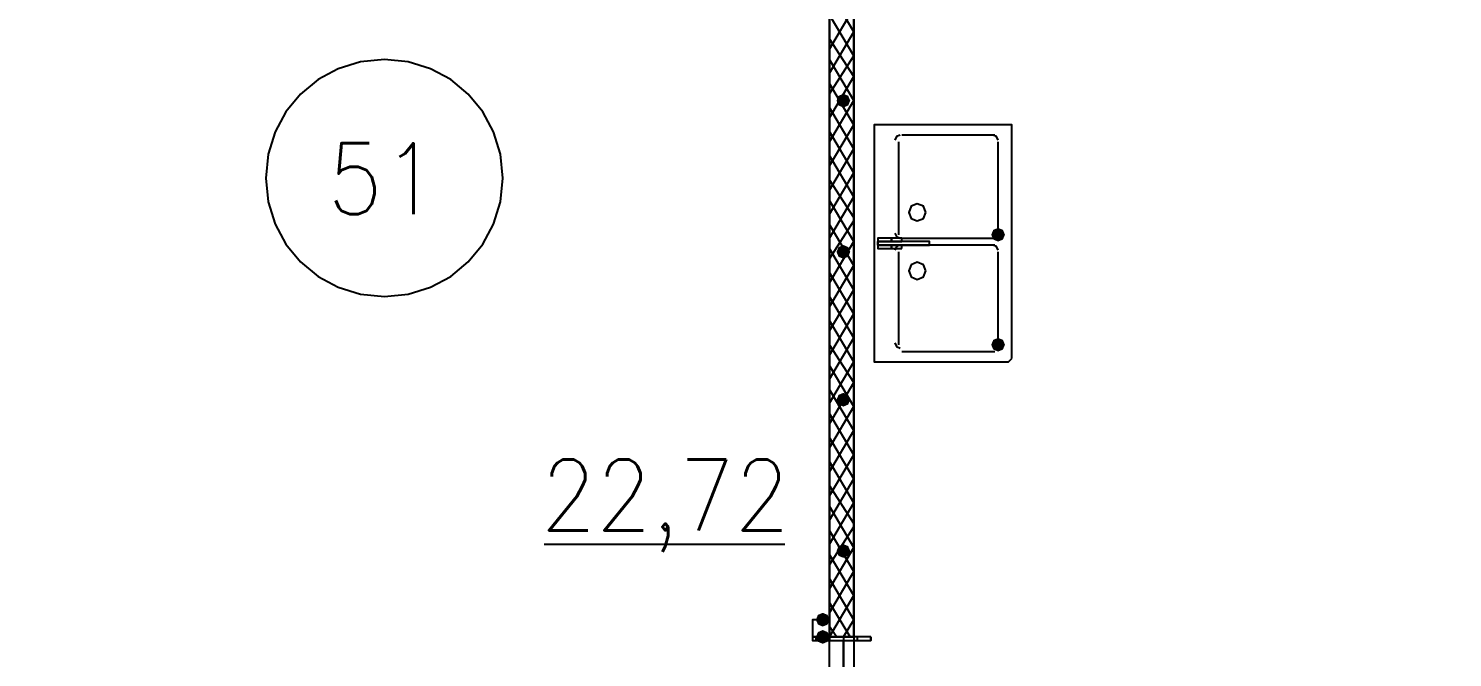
# Model space of a CAD drawing. Header units: millimetres. Extents: x 0 to 420, y 0 to 297.
# Drawn here: x 141.18 to 158.71, y 140.8 to 148.55 of the extents above; entities that cross this region are included whole.
import ezdxf

# ---------------------------------------------------------------- set-up
doc = ezdxf.new("R2010")
doc.units = ezdxf.units.MM
doc.layers.get('0').update_dxf_attribs({"linetype": 'CONTINUOUS'})
doc.styles.get("Standard").update_dxf_attribs({"font": 'STANDARD'})

msp = doc.modelspace()

# ---------------------------------------------------------------- hatches: boundary and pattern name
at = {"true_color": 0x000007}
for points in [[(151.299333, 147.658667), (151.274463, 147.598871), (151.214667, 147.574), (151.154871, 147.598871), (151.13, 147.658667), (151.154871, 147.718462), (151.214667, 147.743333), (151.274462, 147.718463)], [(153.204333, 146.007667), (153.179463, 145.947871), (153.119667, 145.923), (153.059871, 145.947871), (153.035, 146.007667), (153.059871, 146.067462), (153.119667, 146.092333), (153.179462, 146.067463)], [(151.299333, 145.796), (151.274463, 145.736204), (151.214667, 145.711333), (151.154871, 145.736204), (151.13, 145.796), (151.154871, 145.855796), (151.214667, 145.880667), (151.274462, 145.855796)], [(153.204333, 144.653), (153.179463, 144.593204), (153.119667, 144.568333), (153.059871, 144.593204), (153.035, 144.653), (153.059871, 144.712796), (153.119667, 144.737667), (153.179462, 144.712796)], [(151.299333, 143.975667), (151.274463, 143.915871), (151.214667, 143.891), (151.154871, 143.915871), (151.13, 143.975667), (151.154871, 144.035462), (151.214667, 144.060333), (151.274462, 144.035463)], [(151.299333, 142.113), (151.274463, 142.053204), (151.214667, 142.028333), (151.154871, 142.053204), (151.13, 142.113), (151.154871, 142.172796), (151.214667, 142.197667), (151.274462, 142.172796)], [(151.045333, 141.266333), (151.020463, 141.206537), (150.960667, 141.181667), (150.900871, 141.206537), (150.876, 141.266333), (150.900871, 141.326129), (150.960667, 141.351), (151.020462, 141.326129)], [(151.045333, 141.054667), (151.020463, 140.994871), (150.960667, 140.97), (150.900871, 140.994871), (150.876, 141.054667), (150.900871, 141.114462), (150.960667, 141.139333), (151.020462, 141.114463)]]:
    msp.add_hatch(color=0, dxfattribs=at).paths.add_polyline_path(points, flags=0)

# ---------------------------------------------------------------- linework, layer by layer
at = {"color": 0, "true_color": 0x000007}
for points in [[(133.942667, 151.468667), (133.942667, 140.335), (151.045333, 140.335), (151.045333, 151.468667)], [(168.444333, 140.335), (168.444333, 151.468667), (151.341667, 151.468667), (151.341667, 140.335)], [(153.289, 144.483667), (153.289, 147.32), (153.289, 147.362333), (153.246667, 147.362333), (153.204333, 147.362333), (151.638, 147.362333), (151.595667, 147.362333), (151.595667, 147.32), (151.595667, 144.483667), (151.595667, 144.441333), (151.638, 144.441333), (153.204333, 144.441333), (153.246667, 144.441333)], [(152.230667, 146.282833), (152.199669, 146.357669), (152.124833, 146.388667), (152.049998, 146.357669), (152.019, 146.282833), (152.049998, 146.207998), (152.124833, 146.177), (152.199669, 146.207998)], [(151.807333, 145.838333), (151.807333, 145.880667), (151.680333, 145.880667), (151.638, 145.880667), (151.638, 145.923), (151.680333, 145.923), (151.807333, 145.923), (151.807333, 145.965333), (151.638, 145.965333), (151.638, 145.838333)], [(152.230667, 145.880667), (152.273, 145.880667), (152.273, 145.923), (152.230667, 145.923), (151.680333, 145.923), (151.638, 145.923), (151.638, 145.880667), (151.680333, 145.880667)], [(151.934333, 145.965333), (151.807333, 145.965333), (151.807333, 145.923), (151.934333, 145.923)], [(151.934333, 145.838333), (151.934333, 145.880667), (151.807333, 145.880667), (151.807333, 145.838333)], [(152.230667, 145.563167), (152.199669, 145.638002), (152.124833, 145.669), (152.049998, 145.638002), (152.019, 145.563167), (152.049998, 145.488331), (152.124833, 145.457333), (152.199669, 145.488331)], [(151.045333, 141.266333), (150.833667, 141.266333), (150.833667, 141.054667), (151.045333, 141.054667), (151.045333, 141.266333), (150.833667, 141.266333), (150.833667, 141.054667), (151.045333, 141.054667)], [(151.553333, 141.054667), (150.833667, 141.054667), (150.833667, 141.012333), (151.214667, 141.012333), (151.214667, 140.377333), (150.833667, 140.377333), (150.833667, 140.335), (151.553333, 140.335), (151.553333, 140.377333), (151.214667, 140.377333), (151.214667, 141.012333), (151.553333, 141.012333)]]:
    msp.add_lwpolyline(points, close=True, dxfattribs=at)
for points in [[(151.045333, 151.468667), (151.045333, 141.054667), (151.341667, 141.054667), (151.341667, 151.468667)], [(151.341667, 148.505333), (151.045333, 149.013333)], [(151.045333, 148.293667), (151.341667, 148.801667)], [(151.341667, 148.209), (151.045333, 148.717)], [(151.045333, 147.997333), (151.341667, 148.505333)], [(151.341667, 147.955), (151.045333, 148.420667)], [(147.023667, 146.706167), (146.993995, 147.000508), (146.908893, 147.274659), (146.774236, 147.522746), (146.595896, 147.738896), (146.379746, 147.917236), (146.131659, 148.051893), (145.857508, 148.136995), (145.563167, 148.166667), (145.268825, 148.136995), (144.994674, 148.051893), (144.746587, 147.917236), (144.530437, 147.738896), (144.352097, 147.522746), (144.21744, 147.274659), (144.132339, 147.000508), (144.102667, 146.706167)], [(151.045333, 147.743333), (151.341667, 148.209)], [(151.341667, 147.658667), (151.045333, 148.166667)], [(151.045333, 147.447), (151.341667, 147.955)], [(151.341667, 147.362333), (151.045333, 147.870333)], [(151.045333, 147.150667), (151.341667, 147.658667)], [(151.341667, 147.066), (151.045333, 147.574)], [(151.045333, 146.854333), (151.341667, 147.362333)], [(151.341667, 146.769667), (151.045333, 147.277667)], [(151.913167, 147.235333), (151.868265, 147.216735), (151.849667, 147.171833)], [(151.892, 147.150667), (151.892, 146.007667)], [(153.077333, 147.235333), (151.934333, 147.235333)], [(153.119667, 147.171833), (153.101068, 147.216735), (153.056167, 147.235333)], [(153.119667, 146.007667), (153.119667, 147.150667)], [(151.045333, 146.558), (151.341667, 147.066)], [(151.341667, 146.473333), (151.045333, 146.981333)], [(151.045333, 146.261667), (151.341667, 146.769667)], [(144.102667, 146.706167), (144.132339, 146.411825), (144.21744, 146.137674), (144.352097, 145.889587), (144.530437, 145.673437), (144.746587, 145.495097), (144.994674, 145.36044), (145.268825, 145.275339), (145.563167, 145.245667), (145.857508, 145.275339), (146.131659, 145.36044), (146.379746, 145.495097), (146.595896, 145.673437), (146.774236, 145.889587), (146.908893, 146.137674), (146.993995, 146.411825), (147.023667, 146.706167)], [(151.341667, 146.219333), (151.045333, 146.685)], [(151.045333, 145.965333), (151.341667, 146.473333)], [(151.341667, 145.923), (151.045333, 146.431)], [(151.045333, 145.711333), (151.341667, 146.177)], [(151.341667, 145.626667), (151.045333, 146.134667)], [(151.045333, 145.415), (151.341667, 145.923)], [(151.849667, 146.028833), (151.868265, 145.983932), (151.913167, 145.965333)], [(151.913167, 145.880667), (151.868265, 145.862068), (151.849667, 145.817167)], [(151.934333, 145.965333), (153.077333, 145.965333)], [(153.077333, 145.880667), (151.934333, 145.880667)], [(153.056167, 145.965333), (153.101068, 145.983932), (153.119667, 146.028833)], [(153.119667, 145.817167), (153.101068, 145.862068), (153.056167, 145.880667)], [(151.341667, 145.330333), (151.045333, 145.838333)], [(151.892, 145.796), (151.892, 144.653)], [(153.119667, 144.653), (153.119667, 145.796)], [(151.045333, 145.118667), (151.341667, 145.626667)], [(151.341667, 145.034), (151.045333, 145.542)], [(151.045333, 144.822333), (151.341667, 145.330333)], [(151.341667, 144.737667), (151.045333, 145.245667)], [(151.045333, 144.526), (151.341667, 145.034)], [(151.341667, 144.441333), (151.045333, 144.949333)], [(151.045333, 144.229667), (151.341667, 144.737667)], [(151.341667, 144.187333), (151.045333, 144.653)], [(151.849667, 144.674167), (151.868265, 144.629265), (151.913167, 144.610667)], [(153.056167, 144.610667), (153.101068, 144.629265), (153.119667, 144.674167)], [(151.934333, 144.568333), (153.077333, 144.568333)], [(151.045333, 143.933333), (151.341667, 144.441333)], [(151.341667, 143.891), (151.045333, 144.399)], [(151.045333, 143.679333), (151.341667, 144.187333)], [(151.341667, 143.594667), (151.045333, 144.102667)], [(151.045333, 143.383), (151.341667, 143.891)], [(151.341667, 143.298333), (151.045333, 143.806333)], [(151.045333, 143.086667), (151.341667, 143.594667)], [(151.341667, 143.002), (151.045333, 143.51)], [(151.045333, 142.790333), (151.341667, 143.298333)], [(151.341667, 142.705667), (151.045333, 143.213667)], [(151.045333, 142.494), (151.341667, 143.002)], [(151.341667, 142.451667), (151.045333, 142.917333)], [(151.045333, 142.197667), (151.341667, 142.705667)], [(151.341667, 142.155333), (151.045333, 142.663333)], [(151.045333, 141.943667), (151.341667, 142.409333)], [(151.341667, 141.859), (151.045333, 142.367)], [(147.531667, 142.197667), (150.495, 142.197667)], [(151.045333, 141.647333), (151.341667, 142.155333)], [(151.341667, 141.562667), (151.045333, 142.070667)], [(151.045333, 141.351), (151.341667, 141.859)], [(151.341667, 141.266333), (151.045333, 141.774333)], [(151.045333, 141.054667), (151.341667, 141.562667)], [(151.299333, 141.054667), (151.045333, 141.478)], [(151.13, 141.054667), (151.045333, 141.181667)], [(151.214667, 141.054667), (151.341667, 141.266333)], [(150.876, 141.054667), (150.876, 141.012333)], [(151.045333, 141.054667), (151.045333, 141.012333)], [(151.214667, 141.054667), (151.214667, 140.335)], [(151.384, 141.054667), (151.384, 141.012333)], [(151.553333, 141.054667), (151.553333, 141.012333)]]:
    msp.add_lwpolyline(points, dxfattribs=at)

# ---------------------------------------------------------------- texts
at = {"color": 0, "true_color": 0x000007, "char_height": 0.872032, "attachment_point": 1}
for s, insert, width in [('51', (144.864663, 147.133699), 0.87203199), ('22,72', (147.489326, 143.239036), 2.76143456)]:
    msp.add_mtext(s, dxfattribs=dict(at, insert=insert, width=width))

doc.saveas('drawing.dxf')
